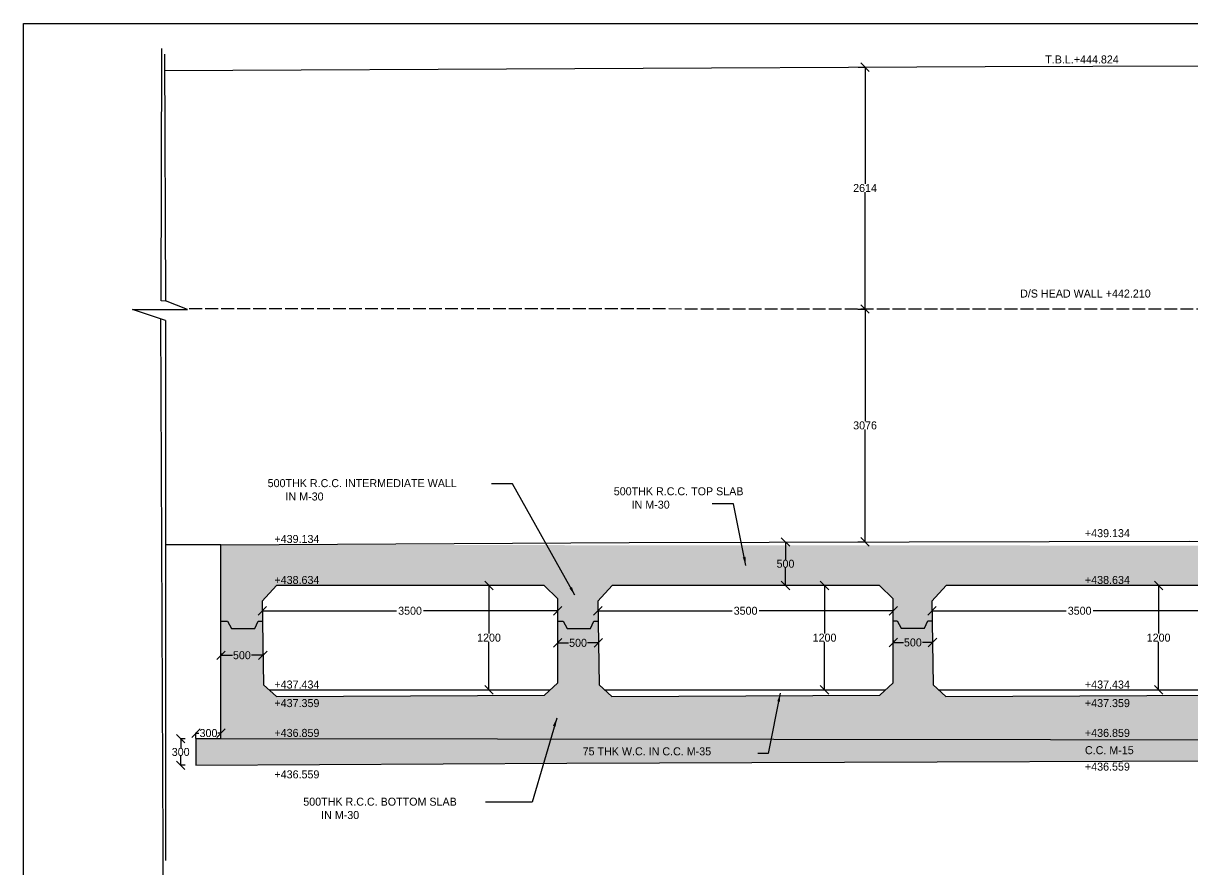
# Model space of a CAD drawing. Header units: inches. Extents: x 57 to 1765, y 55 to 1100.
# Drawn here: x 57 to 605, y 702 to 1100 of the extents above; entities that cross this region are included whole.
import ezdxf

# ---------------------------------------------------------------- set-up
doc = ezdxf.new("R2010")
doc.units = ezdxf.units.IN
doc.header["$MEASUREMENT"] = 0
doc.linetypes.add('ACAD_ISO02W100', pattern=[15, 12, -3])
for name, color, linetype in [('DIMENSION', 7, 'Continuous'), ('DRAWING', 2, 'Continuous'), ('HATCH', 7, 'Continuous'), ('TEXT', 7, 'Continuous')]:
    doc.layers.add(name, color=color, linetype=linetype)
doc.dimstyles.get("Standard").update_dxf_attribs({"dimtxt": 3.75, "dimasz": 4, "dimexe": 0.18, "dimexo": 0.0625, "dimgap": 0.09, "dimtad": 0, "dimtih": 1, "dimtoh": 1, "dimdec": 4, "dimzin": 0, "dimdsep": 46, "dimlunit": 4, "dimtxsty": 'Standard', "dimblk": 'OBLIQUE', "dimcen": 0.09, "dimadec": 0, "dimazin": 0, "dimtfac": 1, "dimtdec": 4, "dimtofl": 0, "dimtmove": 0, "dimatfit": 3, "dimfxl": 1, "dimtolj": 1, "dimtzin": 0, "dimarcsym": 0})

# ---------------------------------------------------------------- blocks, each defined once
blk = doc.blocks.new('_Oblique')
at = {"color": 0, "linetype": 'ByBlock', "lineweight": -2}
blk.add_line((-0.5, -0.5), (0.5, 0.5), dxfattribs=at)
blk = doc.blocks.new('*D87')
at = {"layer": 'Defpoints', "color": 0, "transparency": 16777216}
for p in [(464.75, 810.16), (483.12, 810.16), (483.12, 809.09)]:
    blk.add_point(p, dxfattribs=at)
at = {"layer": 'DRAWING', "color": 0, "lineweight": -2, "transparency": 16777216}
for p, q in [((464.75, 810.09), (464.75, 808.91)), ((464.75, 809.09), (469.47, 809.09)), ((483.12, 809.09), (478.4, 809.09)), ((483.12, 810.09), (483.12, 808.91))]:
    blk.add_line(p, q, dxfattribs=at)
at = {"layer": 'DRAWING', "color": 0, "lineweight": -2, "transparency": 16777216, "xscale": 4, "yscale": 4, "zscale": 4, "rotation": 180}
blk.add_blockref('_Oblique', (464.75, 809.09), dxfattribs=at)
at = {"layer": 'DRAWING', "color": 0, "lineweight": -2, "transparency": 16777216, "xscale": 4, "yscale": 4, "zscale": 4}
blk.add_blockref('_Oblique', (483.12, 809.09), dxfattribs=at)
at = {"layer": 'DRAWING', "color": 0, "transparency": 16777216, "insert": (473.93, 809.09), "char_height": 3.75, "attachment_point": 5}
blk.add_mtext('\\A1;500', dxfattribs=at)
blk = doc.blocks.new('*D88')
at = {"layer": 'Defpoints', "color": 0, "transparency": 16777216}
for p in [(307.31, 809.98), (326.4, 809.98), (326.4, 808.91)]:
    blk.add_point(p, dxfattribs=at)
at = {"layer": 'DRAWING', "color": 0, "lineweight": -2, "transparency": 16777216}
for p, q in [((307.31, 809.91), (307.31, 808.73)), ((307.31, 808.91), (312.39, 808.91)), ((326.4, 808.91), (321.32, 808.91)), ((326.4, 809.91), (326.4, 808.73))]:
    blk.add_line(p, q, dxfattribs=at)
at = {"layer": 'DRAWING', "color": 0, "lineweight": -2, "transparency": 16777216, "xscale": 4, "yscale": 4, "zscale": 4, "rotation": 180}
blk.add_blockref('_Oblique', (307.31, 808.91), dxfattribs=at)
at = {"layer": 'DRAWING', "color": 0, "lineweight": -2, "transparency": 16777216, "xscale": 4, "yscale": 4, "zscale": 4}
blk.add_blockref('_Oblique', (326.4, 808.91), dxfattribs=at)
at = {"layer": 'DRAWING', "color": 0, "transparency": 16777216, "insert": (316.85, 808.91), "char_height": 3.75, "attachment_point": 5}
blk.add_mtext('\\A1;500', dxfattribs=at)
blk = doc.blocks.new('*D89')
at = {"layer": 'Defpoints', "color": 0, "transparency": 16777216}
for p in [(149.33, 804.16), (168.96, 804.16), (168.96, 803.09)]:
    blk.add_point(p, dxfattribs=at)
at = {"layer": 'DRAWING', "color": 0, "lineweight": -2, "transparency": 16777216}
for p, q in [((149.33, 804.1), (149.33, 802.91)), ((149.33, 803.09), (154.68, 803.09)), ((168.96, 803.09), (163.61, 803.09)), ((168.96, 804.1), (168.96, 802.91))]:
    blk.add_line(p, q, dxfattribs=at)
at = {"layer": 'DRAWING', "color": 0, "lineweight": -2, "transparency": 16777216, "xscale": 4, "yscale": 4, "zscale": 4, "rotation": 180}
blk.add_blockref('_Oblique', (149.33, 803.09), dxfattribs=at)
at = {"layer": 'DRAWING', "color": 0, "lineweight": -2, "transparency": 16777216, "xscale": 4, "yscale": 4, "zscale": 4}
blk.add_blockref('_Oblique', (168.96, 803.09), dxfattribs=at)
at = {"layer": 'DRAWING', "color": 0, "transparency": 16777216, "insert": (159.14, 803.09), "char_height": 3.75, "attachment_point": 5}
blk.add_mtext('\\A1;500', dxfattribs=at)
blk = doc.blocks.new('*D90')
at = {"layer": 'Defpoints', "color": 0, "transparency": 16777216}
for p in [(168.74, 823.97), (307.31, 823.97), (307.31, 823.97)]:
    blk.add_point(p, dxfattribs=at)
at = {"layer": 'DRAWING', "color": 0, "lineweight": -2, "transparency": 16777216}
for p, q in [((168.74, 824.03), (168.74, 824.15)), ((168.74, 823.97), (231.69, 823.97)), ((307.31, 823.97), (244.37, 823.97)), ((307.31, 824.03), (307.31, 824.15))]:
    blk.add_line(p, q, dxfattribs=at)
at = {"layer": 'DRAWING', "color": 0, "lineweight": -2, "transparency": 16777216, "xscale": 4, "yscale": 4, "zscale": 4, "rotation": 180}
blk.add_blockref('_Oblique', (168.74, 823.97), dxfattribs=at)
at = {"layer": 'DRAWING', "color": 0, "lineweight": -2, "transparency": 16777216, "xscale": 4, "yscale": 4, "zscale": 4}
blk.add_blockref('_Oblique', (307.31, 823.97), dxfattribs=at)
at = {"layer": 'DRAWING', "color": 0, "transparency": 16777216, "insert": (238.03, 823.97), "char_height": 3.75, "attachment_point": 5}
blk.add_mtext('\\A1;3500', dxfattribs=at)
blk = doc.blocks.new('*D91')
at = {"layer": 'Defpoints', "color": 0, "transparency": 16777216}
for p in [(275.07, 835.83), (275.07, 786.86), (275.07, 786.86)]:
    blk.add_point(p, dxfattribs=at)
at = {"layer": 'DRAWING', "color": 0, "lineweight": -2, "transparency": 16777216}
for p, q in [((275, 835.83), (274.89, 835.83)), ((275.07, 835.83), (275.07, 813.31)), ((275.07, 786.86), (275.07, 809.38)), ((275, 786.86), (274.89, 786.86))]:
    blk.add_line(p, q, dxfattribs=at)
at = {"layer": 'DRAWING', "color": 0, "lineweight": -2, "transparency": 16777216, "xscale": 4, "yscale": 4, "zscale": 4}
for p, rotation in [((275.07, 835.83), 90), ((275.07, 786.86), 270)]:
    blk.add_blockref('_Oblique', p, dxfattribs=dict(at, rotation=rotation))
at = {"layer": 'DRAWING', "color": 0, "transparency": 16777216, "insert": (275.07, 811.34), "char_height": 3.75, "attachment_point": 5}
blk.add_mtext('\\A1;1200', dxfattribs=at)
blk = doc.blocks.new('*D92')
at = {"layer": 'Defpoints', "color": 0, "transparency": 16777216}
for p in [(326.18, 823.97), (464.75, 823.97), (464.75, 823.97)]:
    blk.add_point(p, dxfattribs=at)
at = {"layer": 'DRAWING', "color": 0, "lineweight": -2, "transparency": 16777216}
for p, q in [((326.18, 824.03), (326.18, 824.15)), ((326.18, 823.97), (389.12, 823.97)), ((464.75, 823.97), (401.8, 823.97)), ((464.75, 824.03), (464.75, 824.15))]:
    blk.add_line(p, q, dxfattribs=at)
at = {"layer": 'DRAWING', "color": 0, "lineweight": -2, "transparency": 16777216, "xscale": 4, "yscale": 4, "zscale": 4, "rotation": 180}
blk.add_blockref('_Oblique', (326.18, 823.97), dxfattribs=at)
at = {"layer": 'DRAWING', "color": 0, "lineweight": -2, "transparency": 16777216, "xscale": 4, "yscale": 4, "zscale": 4}
blk.add_blockref('_Oblique', (464.75, 823.97), dxfattribs=at)
at = {"layer": 'DRAWING', "color": 0, "transparency": 16777216, "insert": (395.46, 823.97), "char_height": 3.75, "attachment_point": 5}
blk.add_mtext('\\A1;3500', dxfattribs=at)
blk = doc.blocks.new('*D93')
at = {"layer": 'Defpoints', "color": 0, "transparency": 16777216}
for p in [(432.5, 835.83), (432.5, 786.86), (432.5, 786.86)]:
    blk.add_point(p, dxfattribs=at)
at = {"layer": 'DRAWING', "color": 0, "lineweight": -2, "transparency": 16777216}
for p, q in [((432.44, 835.83), (432.32, 835.83)), ((432.5, 835.83), (432.5, 813.31)), ((432.5, 786.86), (432.5, 809.38)), ((432.44, 786.86), (432.32, 786.86))]:
    blk.add_line(p, q, dxfattribs=at)
at = {"layer": 'DRAWING', "color": 0, "lineweight": -2, "transparency": 16777216, "xscale": 4, "yscale": 4, "zscale": 4}
for p, rotation in [((432.5, 835.83), 90), ((432.5, 786.86), 270)]:
    blk.add_blockref('_Oblique', p, dxfattribs=dict(at, rotation=rotation))
at = {"layer": 'DRAWING', "color": 0, "transparency": 16777216, "insert": (432.5, 811.34), "char_height": 3.75, "attachment_point": 5}
blk.add_mtext('\\A1;1200', dxfattribs=at)
blk = doc.blocks.new('*D94')
at = {"layer": 'Defpoints', "color": 0, "transparency": 16777216}
for p in [(482.9, 823.97), (621.47, 823.97), (621.47, 823.97)]:
    blk.add_point(p, dxfattribs=at)
at = {"layer": 'DRAWING', "color": 0, "lineweight": -2, "transparency": 16777216}
for p, q in [((482.9, 824.03), (482.9, 824.15)), ((482.9, 823.97), (545.85, 823.97)), ((621.47, 823.97), (558.53, 823.97)), ((621.47, 824.03), (621.47, 824.15))]:
    blk.add_line(p, q, dxfattribs=at)
at = {"layer": 'DRAWING', "color": 0, "lineweight": -2, "transparency": 16777216, "xscale": 4, "yscale": 4, "zscale": 4, "rotation": 180}
blk.add_blockref('_Oblique', (482.9, 823.97), dxfattribs=at)
at = {"layer": 'DRAWING', "color": 0, "lineweight": -2, "transparency": 16777216, "xscale": 4, "yscale": 4, "zscale": 4}
blk.add_blockref('_Oblique', (621.47, 823.97), dxfattribs=at)
at = {"layer": 'DRAWING', "color": 0, "transparency": 16777216, "insert": (552.19, 823.97), "char_height": 3.75, "attachment_point": 5}
blk.add_mtext('\\A1;3500', dxfattribs=at)
blk = doc.blocks.new('*D95')
at = {"layer": 'Defpoints', "color": 0, "transparency": 16777216}
for p in [(589.23, 835.83), (589.23, 786.86), (589.23, 786.86)]:
    blk.add_point(p, dxfattribs=at)
at = {"layer": 'DRAWING', "color": 0, "lineweight": -2, "transparency": 16777216}
for p, q in [((589.16, 835.83), (589.05, 835.83)), ((589.23, 835.83), (589.23, 813.31)), ((589.23, 786.86), (589.23, 809.38)), ((589.16, 786.86), (589.05, 786.86))]:
    blk.add_line(p, q, dxfattribs=at)
at = {"layer": 'DRAWING', "color": 0, "lineweight": -2, "transparency": 16777216, "xscale": 4, "yscale": 4, "zscale": 4}
for p, rotation in [((589.23, 835.83), 90), ((589.23, 786.86), 270)]:
    blk.add_blockref('_Oblique', p, dxfattribs=dict(at, rotation=rotation))
at = {"layer": 'DRAWING', "color": 0, "transparency": 16777216, "insert": (589.23, 811.34), "char_height": 3.75, "attachment_point": 5}
blk.add_mtext('\\A1;1200', dxfattribs=at)
blk = doc.blocks.new('*D106')
at = {"layer": 'Defpoints', "color": 0, "transparency": 16777216}
for p in [(137.61, 766.55), (137.61, 763.94), (149.33, 763.94)]:
    blk.add_point(p, dxfattribs=at)
at = {"layer": 'DIMENSION', "color": 0, "lineweight": -2, "transparency": 16777216}
for p, q in [((137.61, 764), (137.61, 766.73)), ((137.61, 766.55), (139, 766.55)), ((149.33, 766.55), (147.93, 766.55)), ((149.33, 764), (149.33, 766.73))]:
    blk.add_line(p, q, dxfattribs=at)
at = {"layer": 'DIMENSION', "color": 0, "lineweight": -2, "transparency": 16777216, "xscale": 4, "yscale": 4, "zscale": 4, "rotation": 180}
blk.add_blockref('_Oblique', (137.61, 766.55), dxfattribs=at)
at = {"layer": 'DIMENSION', "color": 0, "lineweight": -2, "transparency": 16777216, "xscale": 4, "yscale": 4, "zscale": 4}
blk.add_blockref('_Oblique', (149.33, 766.55), dxfattribs=at)
at = {"layer": 'DIMENSION', "color": 0, "transparency": 16777216, "insert": (143.47, 766.55), "char_height": 3.75, "attachment_point": 5}
blk.add_mtext('\\A1;300', dxfattribs=at)
blk = doc.blocks.new('*D107')
at = {"layer": 'Defpoints', "color": 0, "transparency": 16777216}
for p in [(132.58, 763.94), (130.43, 751.43), (132.58, 751.43)]:
    blk.add_point(p, dxfattribs=at)
at = {"layer": 'DIMENSION', "color": 0, "lineweight": -2, "transparency": 16777216}
for p, q in [((132.51, 763.94), (130.25, 763.94)), ((130.43, 763.94), (130.43, 759.65)), ((130.43, 751.43), (130.43, 755.72)), ((132.51, 751.43), (130.25, 751.43))]:
    blk.add_line(p, q, dxfattribs=at)
at = {"layer": 'DIMENSION', "color": 0, "lineweight": -2, "transparency": 16777216, "xscale": 4, "yscale": 4, "zscale": 4}
for p, rotation in [((130.43, 763.94), 90), ((130.43, 751.43), 270)]:
    blk.add_blockref('_Oblique', p, dxfattribs=dict(at, rotation=rotation))
at = {"layer": 'DIMENSION', "color": 0, "transparency": 16777216, "insert": (130.43, 757.69), "char_height": 3.75, "attachment_point": 5}
blk.add_mtext('\\A1;300', dxfattribs=at)
blk = doc.blocks.new('*D108')
at = {"layer": 'Defpoints', "color": 0, "transparency": 16777216}
for p in [(414.17, 856.25), (414.17, 835.83), (414.17, 835.83)]:
    blk.add_point(p, dxfattribs=at)
at = {"layer": 'DIMENSION', "color": 0, "lineweight": -2, "transparency": 16777216}
for p, q in [((414.11, 856.25), (413.99, 856.25)), ((414.17, 856.25), (414.17, 848.01)), ((414.17, 835.83), (414.17, 844.08)), ((414.11, 835.83), (413.99, 835.83))]:
    blk.add_line(p, q, dxfattribs=at)
at = {"layer": 'DIMENSION', "color": 0, "lineweight": -2, "transparency": 16777216, "xscale": 4, "yscale": 4, "zscale": 4}
for p, rotation in [((414.17, 856.25), 90), ((414.17, 835.83), 270)]:
    blk.add_blockref('_Oblique', p, dxfattribs=dict(at, rotation=rotation))
at = {"layer": 'DIMENSION', "color": 0, "transparency": 16777216, "insert": (414.17, 846.04), "char_height": 3.75, "attachment_point": 5}
blk.add_mtext('\\A1;500', dxfattribs=at)
blk = doc.blocks.new('*D111')
at = {"layer": 'Defpoints', "color": 0, "transparency": 16777216}
for p in [(448.16, 1079.19), (451.5, 1079.19), (448.16, 965.62)]:
    blk.add_point(p, dxfattribs=at)
at = {"layer": 'DIMENSION', "color": 0, "lineweight": -2, "transparency": 16777216}
for p, q in [((448.22, 1079.19), (451.68, 1079.19)), ((451.5, 1079.19), (451.5, 1024.37)), ((451.5, 965.62), (451.5, 1020.44)), ((448.22, 965.62), (451.68, 965.62))]:
    blk.add_line(p, q, dxfattribs=at)
at = {"layer": 'DIMENSION', "color": 0, "lineweight": -2, "transparency": 16777216, "xscale": 4, "yscale": 4, "zscale": 4}
for p, rotation in [((451.5, 1079.19), 90), ((451.5, 965.62), 270)]:
    blk.add_blockref('_Oblique', p, dxfattribs=dict(at, rotation=rotation))
at = {"layer": 'DIMENSION', "color": 0, "transparency": 16777216, "insert": (451.5, 1022.4), "char_height": 3.75, "attachment_point": 5}
blk.add_mtext('\\A1;2614', dxfattribs=at)
blk = doc.blocks.new('*D112')
at = {"layer": 'Defpoints', "color": 0, "transparency": 16777216}
for p in [(448.04, 965.62), (451.5, 965.62), (448.04, 856.34)]:
    blk.add_point(p, dxfattribs=at)
at = {"layer": 'DIMENSION', "color": 0, "lineweight": -2, "transparency": 16777216}
for p, q in [((448.1, 965.62), (451.68, 965.62)), ((451.5, 965.62), (451.5, 912.94)), ((451.5, 856.34), (451.5, 909.01)), ((448.1, 856.34), (451.68, 856.34))]:
    blk.add_line(p, q, dxfattribs=at)
at = {"layer": 'DIMENSION', "color": 0, "lineweight": -2, "transparency": 16777216, "xscale": 4, "yscale": 4, "zscale": 4}
for p, rotation in [((451.5, 965.62), 90), ((451.5, 856.34), 270)]:
    blk.add_blockref('_Oblique', p, dxfattribs=dict(at, rotation=rotation))
at = {"layer": 'DIMENSION', "color": 0, "transparency": 16777216, "insert": (451.5, 910.98), "char_height": 3.75, "attachment_point": 5}
blk.add_mtext('\\A1;3076', dxfattribs=at)

msp = doc.modelspace()

# ---------------------------------------------------------------- hatches: boundary and pattern name
at = {"layer": 'HATCH'}
h = msp.add_hatch(dxfattribs=at)
h.set_pattern_fill('AR-CONC', color=256, scale=4, style=0)
h.paths.add_polyline_path([(149.32783, 854.8925), (149.32783, 763.94241), (1446.57024, 762.36693), (1446.58612, 853.96298)])
h.paths.add_polyline_path([(168.67216, 828.53135), (169.24674, 789.27927), (175.30277, 783.75815), (301.04019, 784.34466), (307.31171, 790.20855), (307.31171, 829.53886), (300.92089, 835.83017), (175.41707, 835.83017)], flags=16)
h.paths.add_polyline_path([(326.10842, 828.53135), (326.68299, 789.27927), (332.73903, 783.75815), (458.47645, 784.34466), (464.74797, 790.20855), (464.74797, 829.53886), (458.35714, 835.83017), (332.85333, 835.83017)], flags=16)
h.paths.add_polyline_path([(482.83311, 828.53135), (483.40769, 789.27927), (489.46373, 783.75815), (615.20115, 784.34466), (621.47267, 790.20855), (621.47267, 829.53886), (615.08184, 835.83017), (489.57803, 835.83017)], flags=16)
h.paths.add_polyline_path([(640.19762, 828.53135), (640.77219, 789.27927), (646.82823, 783.75815), (772.56565, 784.34466), (778.83717, 790.20855), (778.83717, 829.53886), (772.44634, 835.83017), (646.94253, 835.83017)], flags=16)
h.paths.add_polyline_path([(817.93727, 828.53135), (818.51184, 789.27927), (824.56788, 783.75815), (950.3053, 784.34466), (956.57682, 790.20855), (956.57682, 829.53886), (950.186, 835.83017), (824.68218, 835.83017)], flags=16)
h.paths.add_polyline_path([(975.45231, 828.53135), (976.02689, 789.27927), (982.08293, 783.75815), (1107.82035, 784.34466), (1114.09187, 790.20855), (1114.09187, 829.53886), (1107.70104, 835.83017), (982.19722, 835.83017)], flags=16)
h.paths.add_polyline_path([(1132.15698, 828.53135), (1132.73156, 789.27927), (1138.7876, 783.75815), (1264.52502, 784.34466), (1270.79654, 790.20855), (1270.79654, 829.53886), (1264.40571, 835.83017), (1138.9019, 835.83017)], flags=16)
h.paths.add_polyline_path([(1289.53576, 828.53135), (1290.11034, 789.27927), (1296.16637, 783.75815), (1421.90379, 784.34466), (1428.17531, 790.20855), (1428.17531, 829.53886), (1421.78449, 835.83017), (1296.28067, 835.83017)], flags=16)
h.paths.add_polyline_path([(740.02881, 814.15643), (753.15381, 814.15643), (753.15381, 808.53143), (740.02881, 808.53143)], flags=8)
h = msp.add_hatch(dxfattribs=at)
h.set_pattern_fill('AR-CONC', color=256, scale=5, style=0)
h.paths.add_polyline_path([(1459.00848, 762.36693), (1446.57024, 762.36693), (149.32783, 763.94241), (137.60567, 763.94241), (137.60567, 751.43301), (311.58083, 752.51515), (745.8436, 754.04046), (1459.00848, 751.13634)])

# ---------------------------------------------------------------- linework, layer by layer
at = {"layer": 'DIMENSION'}
msp.add_lwpolyline([(1765.11021, 54.99462), (56.63121, 54.99462), (56.63121, 1099.72079), (1765.11021, 1099.72079)], close=True, dxfattribs=at)
at = {"layer": 'DRAWING'}
for points in [[(123.45499, 969.34658), (121.22988, 969.46773), (121.55339, 1087.90492)], [(122.84302, 1085.2121), (123.30411, 969.48971)], [(122.84302, 1077.64695), (507.78723, 1079.4731), (811.16058, 1080.46479), (1472.11391, 1076.30627)], [(123.30411, 960.27081), (107.81382, 965.47389), (133.59144, 965.47389), (123.30411, 969.48971)], [(124.2431, 572.01383), (122.85648, 572.01383), (121.12397, 961.0031)], [(123.30411, 960.27081), (123.30411, 706.81761)], [(149.32783, 854.8925), (340.86296, 856.10697), (603.5987, 856.62673), (963.22291, 856.10729), (1283.414, 854.8807), (1446.26024, 853.967), (1471.9721, 853.64955)], [(149.32783, 763.94241), (149.32783, 854.8925), (123.67341, 854.8925)], [(168.67216, 828.53135), (169.24674, 789.27927), (175.30277, 783.75815), (301.04019, 784.34466), (307.31171, 790.20855), (307.31171, 829.53886), (300.92089, 835.83017), (175.41707, 835.83017), (168.67216, 828.53135)], [(326.10842, 828.53135), (326.68299, 789.27927), (332.73903, 783.75815), (458.47645, 784.34466), (464.74797, 790.20855), (464.74797, 829.53886), (458.35714, 835.83017), (332.85333, 835.83017), (326.10842, 828.53135)], [(482.83311, 828.53135), (483.40769, 789.27927), (489.46373, 783.75815), (615.20115, 784.34466), (621.47267, 790.20855), (621.47267, 829.53886), (615.08184, 835.83017), (489.57803, 835.83017), (482.83311, 828.53135)], [(149.32783, 819.13465), (152.39289, 819.13465), (154.26356, 815.64929), (165.24853, 815.64929), (166.85405, 819.13465), (168.8254, 819.13465)], [(307.31171, 819.13465), (309.82915, 819.13465), (311.69981, 815.64929), (322.68479, 815.64929), (324.29031, 819.13465), (326.26165, 819.13465)], [(464.74797, 819.31465), (466.55384, 819.31465), (468.42451, 815.82929), (479.40948, 815.82929), (481.015, 819.31465), (482.98635, 819.31465)], [(171.90294, 786.85769), (303.72792, 786.85769)], [(329.33919, 786.85769), (461.16417, 786.85769)], [(486.06389, 786.85769), (617.88887, 786.85769)], [(137.58392, 751.43287), (311.58083, 752.51515), (745.8436, 754.04046), (1459.00848, 751.13634), (1459.00848, 762.36693), (1446.57024, 762.36693), (149.32783, 763.94241), (137.60567, 763.94241), (137.60567, 751.43301)]]:
    msp.add_lwpolyline(points, dxfattribs=at)
at = {"layer": 'DRAWING', "linetype": 'ACAD_ISO02W100', "ltscale": 0.5}
msp.add_lwpolyline([(1473.81746, 963.71453), (1257.95557, 965.39772), (133.59144, 965.70183)], dxfattribs=at)

# ---------------------------------------------------------------- texts
at = {"layer": 'TEXT', "width": 158.8346719, "attachment_point": 1}
for s, insert, char_height in [('T.B.L.+444.824', (536.04442, 1084.66769), 3.7560726), ('D/S HEAD WALL +442.210', (524.23475, 974.7742), 3.7560726), ('500THK R.C.C. INTERMEDIATE WALL\\P      IN M-30', (171.23351, 885.77146), 3.7560726), ('500THK R.C.C. TOP SLAB\\P      IN M-30', (333.61361, 881.94764), 3.7560726), ('+439.134', (554.66046, 862.29457), 3.756073), ('+439.134', (174.41083, 859.56079), 3.756073), ('+438.634', (174.41083, 840.32297), 3.756073), ('+438.634', (554.66046, 840.32297), 3.756073), ('+437.434', (174.41083, 791.24456), 3.756073), ('+437.434', (554.66046, 791.24456), 3.756073), ('+437.359', (174.41083, 782.52112), 3.756073), ('+437.359', (554.66046, 782.52112), 3.756073), ('+436.859', (174.41083, 768.52762), 3.756073), ('+436.859', (554.66046, 768.52762), 3.756073), ('75 THK W.C. IN C.C. M-35', (319.01035, 759.87002), 3.7560726), ('C.C. M-15', (554.66046, 760.41764), 3.756073), ('+436.559', (554.66046, 752.69454), 3.756073), ('+436.559', (174.41083, 749.06287), 3.756073), ('500THK R.C.C. BOTTOM SLAB\\P      IN M-30', (187.94719, 736.24105), 3.7560726)]:
    msp.add_mtext(s, dxfattribs=dict(at, insert=insert, char_height=char_height))

# ---------------------------------------------------------------- dimensions: what is measured, and where the dimension line sits
at = {"layer": 'DIMENSION'}
for p1, p2, distance, text, picture, middle in [((448.16171, 965.61676), (448.16171, 1079.18995), -3.33768, '2614', '*D111', (451.4994, 1022.40335)), ((448.04232, 856.33902), (448.04232, 965.61676), -3.45708, '3076', '*D112', (451.4994, 910.97789)), ((414.17086, 856.25199), (414.17086, 835.83017), 0, '500', '*D108', (414.17086, 846.04108)), ((132.5772, 763.94241), (132.5772, 751.43301), -2.14543, '300', '*D107', (130.43177, 757.68771))]:
    dim = msp.add_aligned_dim(p1=p1, p2=p2, distance=distance, text=text, dimstyle='Standard', dxfattribs=at)
    dim.commit()
    dim.dimension.update_dxf_attribs({"geometry": picture, "text_midpoint": middle})
dim = msp.add_linear_dim(base=(137.60567, 766.547), p1=(149.32783, 763.94241), p2=(137.60567, 763.94241), text='300', dimstyle='Standard', dxfattribs=at)
dim.commit()
dim.dimension.update_dxf_attribs({"geometry": '*D106', "text_midpoint": (143.46675, 766.547)})
at = {"layer": 'DRAWING'}
for p1, p2, distance, text, picture, middle in [((275.06585, 835.83017), (275.06585, 786.85769), 0, '1200', '*D91', (275.06585, 811.34393)), ((432.50211, 835.83017), (432.50211, 786.85769), 0, '1200', '*D93', (432.50211, 811.34393)), ((589.22681, 835.83017), (589.22681, 786.85769), 0, '1200', '*D95', (589.22681, 811.34393)), ((307.31171, 809.97693), (326.3957, 809.97693), -1.07162, '500', '*D88', (316.85371, 808.90531)), ((464.74797, 810.15693), (483.1204, 810.15693), -1.07162, '500', '*D87', (473.93419, 809.08531)), ((149.32783, 804.16455), (168.95945, 804.16455), -1.07162, '500', '*D89', (159.14364, 803.09293))]:
    dim = msp.add_aligned_dim(p1=p1, p2=p2, distance=distance, text=text, dimstyle='Standard', dxfattribs=at)
    dim.commit()
    dim.dimension.update_dxf_attribs({"geometry": picture, "text_midpoint": middle})
for base, p1, p2, picture, middle in [((307.31171, 823.96785), (168.73896, 823.96785), (307.31171, 823.96785), '*D90', (238.02534, 823.96785)), ((464.74797, 823.96785), (326.17522, 823.96785), (464.74797, 823.96785), '*D92', (395.46159, 823.96785)), ((621.47267, 823.96785), (482.89992, 823.96785), (621.47267, 823.96785), '*D94', (552.18629, 823.96785))]:
    dim = msp.add_linear_dim(base=base, p1=p1, p2=p2, text='3500', dimstyle='Standard', dxfattribs=at)
    dim.commit()
    dim.dimension.update_dxf_attribs({"geometry": picture, "text_midpoint": middle})

# ---------------------------------------------------------------- leaders
at = {"layer": 'DIMENSION'}
for points in [[(315.34379, 831.30541), (286.15191, 883.52582), (276.19666, 883.52582)], [(395.53636, 845.30653), (389.79578, 874.16876), (379.74976, 874.16876)], [(411.74699, 785.28586), (406.02699, 756.90441), (401.26861, 756.90441)], [(306.84203, 773.60344), (295.26304, 734.20939), (273.38333, 734.20939)]]:
    msp.add_leader(points, dimstyle='Standard', override={"dimgap": 0.09, "dimtad": 0}, dxfattribs=at)

doc.saveas('drawing.dxf')
